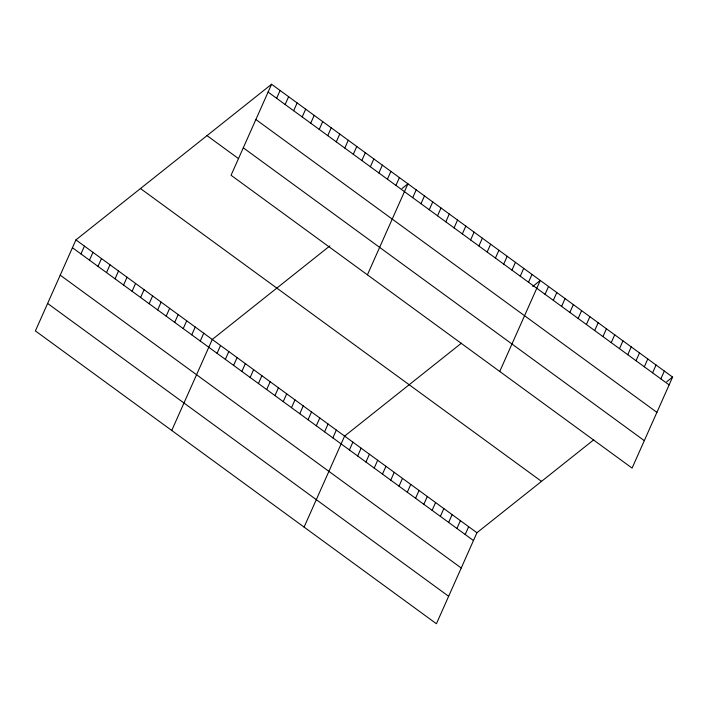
<?xml version="1.0" encoding="UTF-8"?>
<svg xmlns="http://www.w3.org/2000/svg" width="708" height="708" viewBox="0 0 708 708"><rect width="100%" height="100%" fill="white"/><g stroke="black" fill="none" stroke-linecap="round" stroke-linejoin="round"><path stroke-width="1.06" d="M271.58 84.261L231.065 175.265L632.085 468.103L672.6 377.09L271.58 84.261L75.915 239.897L35.4 330.91L436.42 623.739L476.935 532.735L593.773 439.792M80.969 253.933L84.438 246.119M89.482 260.155L92.96 252.349M98.005 266.376L101.483 258.57M106.527 272.598L110.005 264.792M115.05 278.819L118.528 271.014M123.573 285.041L127.051 277.235M132.095 291.271L135.573 283.457M140.618 297.493L144.096 289.678M149.14 303.714L152.618 295.909M157.663 309.936L161.132 302.13M166.185 316.157L169.654 308.352M174.699 322.379L178.177 314.573M276.624 98.288L280.103 90.482M183.222 328.601L186.7 320.795M285.147 104.51L288.625 96.704M191.744 334.831L195.222 327.016M293.67 110.731L297.148 102.925M200.267 341.052L203.745 333.238M302.192 116.953L305.67 109.147M171.743 430.473L212.267 339.459L329.893 245.888M310.715 123.183L314.193 115.369M217.064 353.31L220.533 345.504M319.237 129.405L322.706 121.59M225.33 359.354L228.808 351.54M327.76 135.626L331.229 127.812M233.605 365.39L237.083 357.584M336.273 141.848L339.751 134.042M241.871 371.435L245.349 363.62M344.796 148.069L348.274 140.264M250.145 377.47L253.623 369.664M353.319 154.291L356.797 146.485M258.42 383.515L261.889 375.7M361.841 160.512L365.319 152.707M266.686 389.55L270.164 381.745M370.364 166.734L373.842 158.928M274.961 395.586L278.439 387.78M378.886 172.964L382.364 165.15M283.227 401.631L286.705 393.825M387.409 179.186L390.887 171.371M291.501 407.666L294.979 399.861M395.931 185.407L399.409 177.602M299.767 413.711L303.245 405.896M367.408 274.828L407.923 183.823L402.055 188.487M308.042 419.747L311.52 411.941M412.72 197.665L416.198 189.859M316.317 425.791L319.786 417.977M420.995 203.709L424.473 195.904M324.583 431.827L328.061 424.021M429.26 209.745L432.738 201.939M332.857 437.871L336.335 430.057M437.535 215.79L441.013 207.984M304.086 527.106L344.601 436.101L461.439 343.159M445.81 221.825L449.279 214.02M349.398 449.952L352.876 442.137M454.076 227.87L457.554 220.055M357.664 455.987L361.142 448.182M462.351 233.906L465.829 226.1M365.939 462.023L369.417 454.217M470.616 239.95L474.095 232.136M374.213 468.068L377.683 460.262M478.891 245.986L482.369 238.18M382.479 474.103L385.957 466.298M487.157 252.03L490.635 244.216M390.754 480.148L394.232 472.333M495.432 258.066L498.91 250.26M399.02 486.184L402.498 478.378M503.707 264.102L507.176 256.296M407.295 492.228L410.773 484.414M511.973 270.146L515.451 262.341M415.569 498.264L419.039 490.458M520.247 276.182L523.725 268.376M423.835 504.308L427.313 496.494M528.513 282.226L531.991 274.421M432.11 510.344L435.588 502.538M499.742 371.461L540.266 280.457L532.717 286.457M440.376 516.389L443.854 508.574M545.054 294.307L548.532 286.492M448.651 522.424L452.129 514.619M553.329 300.342L556.807 292.537M456.917 528.46L460.395 520.654M561.603 306.387L565.072 298.572M465.191 534.505L468.669 526.699M569.869 312.423L573.347 304.617M578.144 318.467L581.622 310.653M586.41 324.503L589.888 316.697M594.685 330.539L598.163 322.733M602.959 336.583L606.429 328.777M611.225 342.619L614.703 334.813M619.5 348.663L622.978 340.858M627.766 354.699L631.244 346.893M636.041 360.744L639.519 352.929M644.307 366.779L647.785 358.974M652.581 372.824L656.059 365.009M660.856 378.86L664.325 371.054M666.732 381.762L672.6 377.09M268.102 92.067L669.122 384.904M255.88 119.519L656.9 412.357M243.286 147.813L644.307 440.642M207.01 135.617L238.543 158.645M140.485 188.54L541.505 481.369M75.915 239.897L476.935 532.735M72.446 247.711L473.466 540.54M60.215 275.164L461.235 568.002M47.622 303.449L448.642 596.286"/></g></svg>
